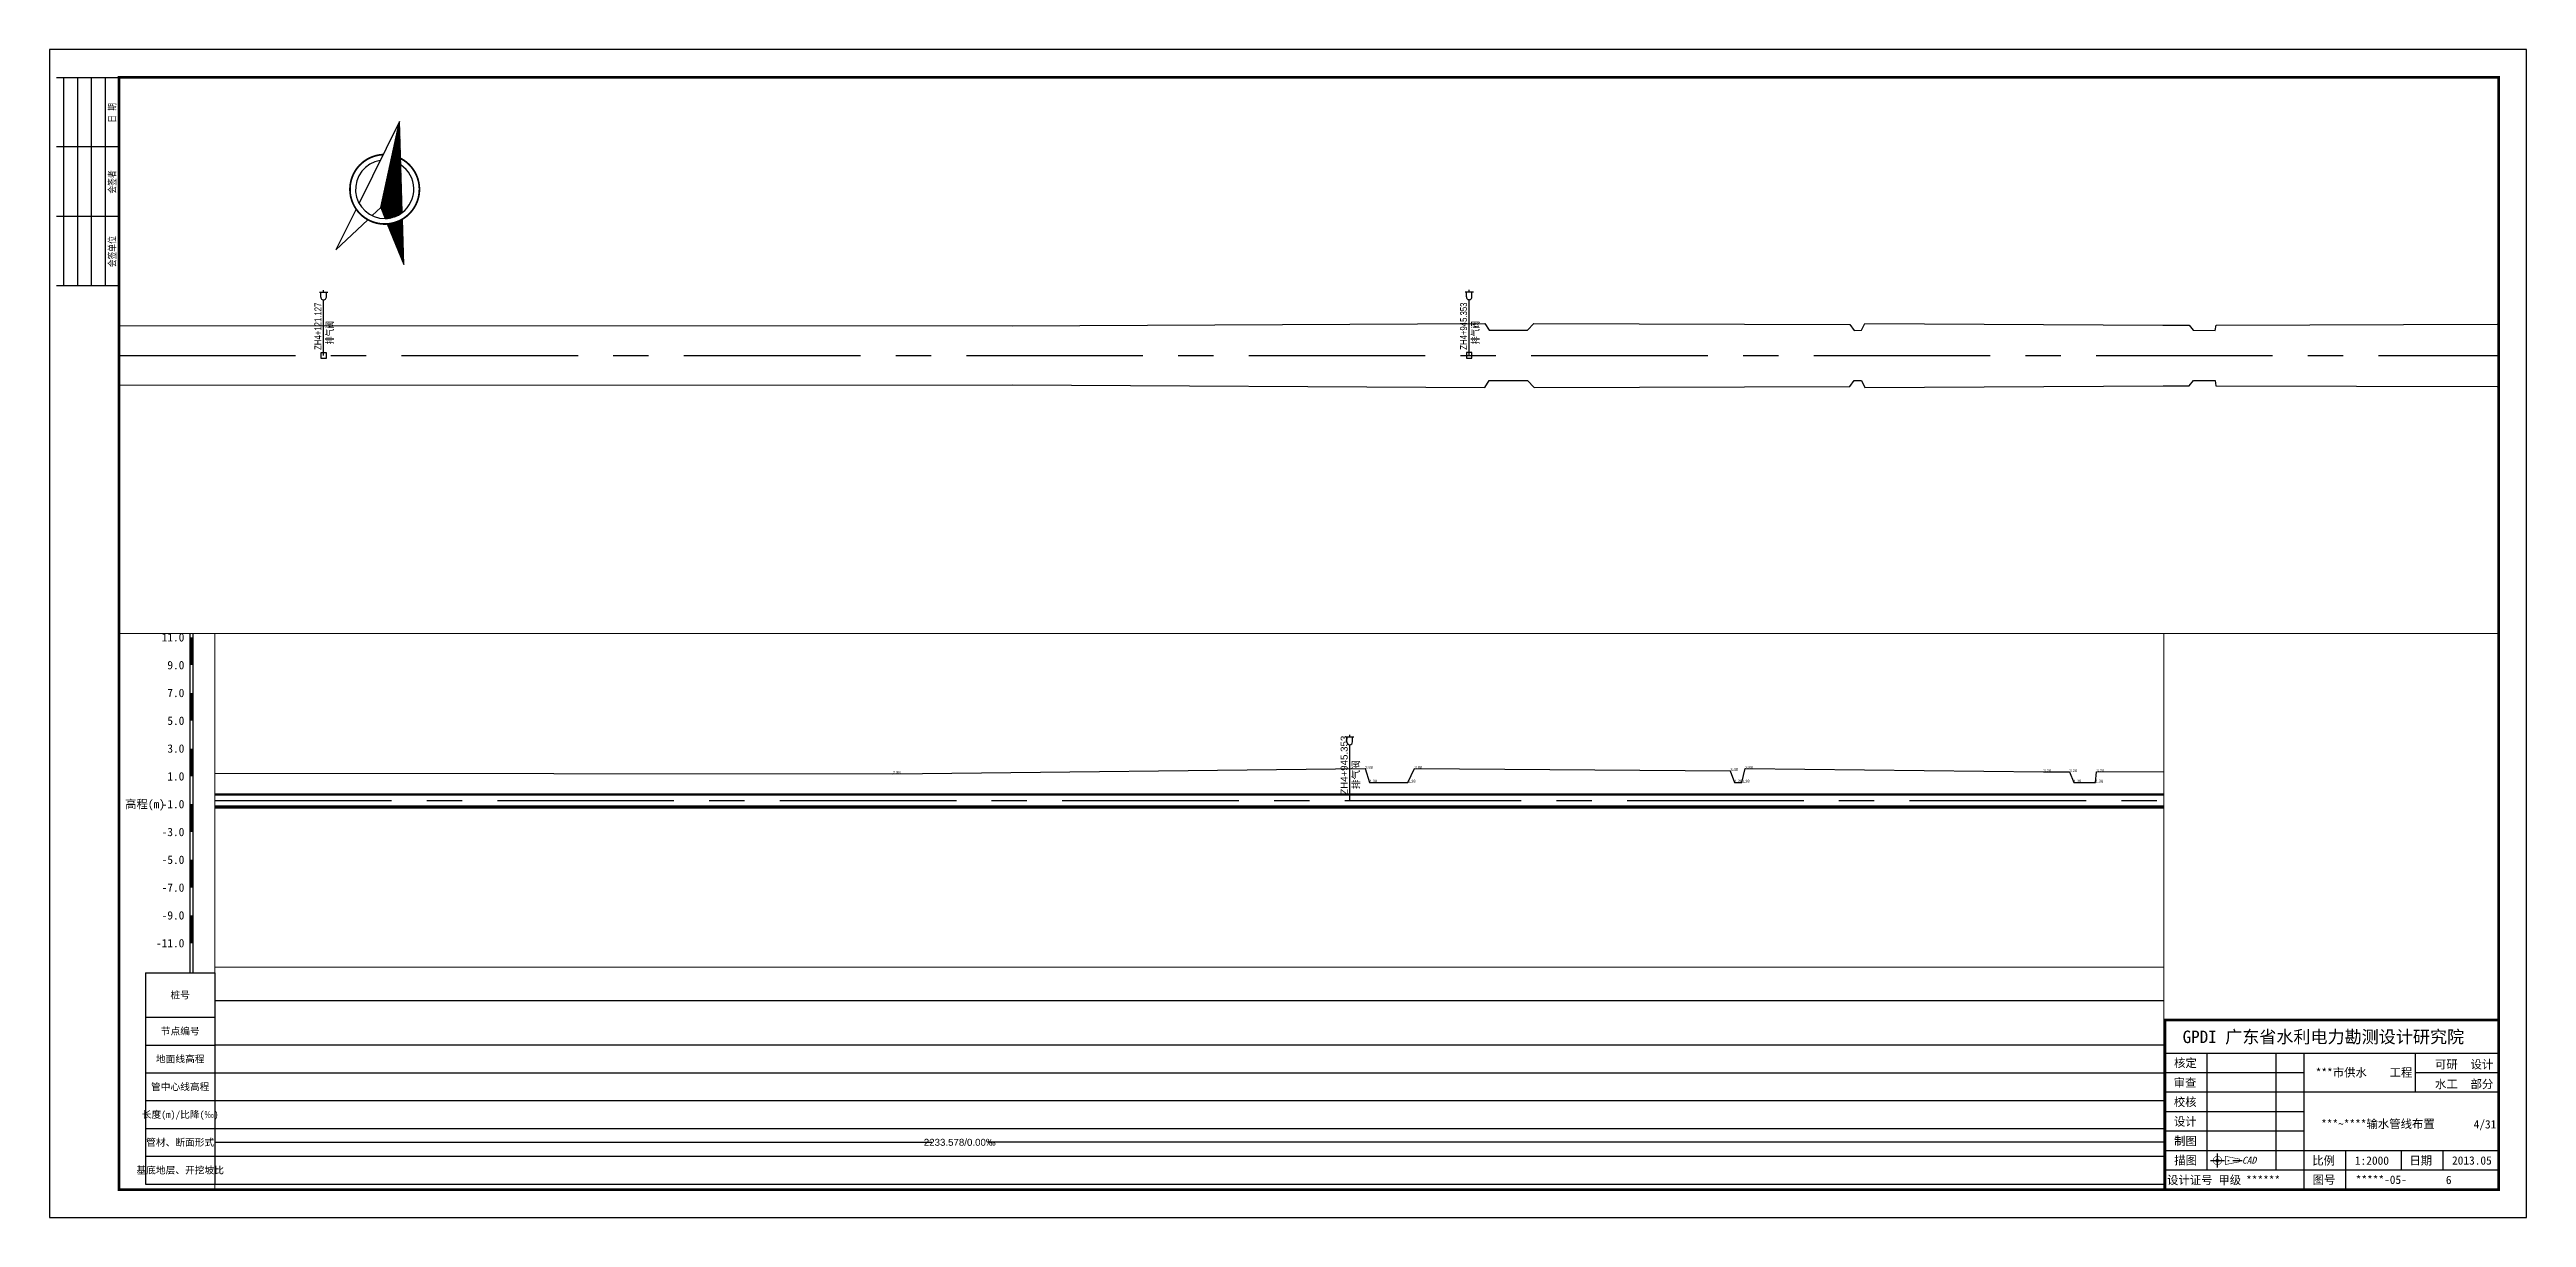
# Paper-space layout '6' of a CAD drawing. Header units: millimetres. Extents: x 0 to 891, y 0 to 420.
# The model-space entities are those that its viewports show. They can reach past a viewport. Long polylines and large blocks are cut down to what shows.
import ezdxf
from ezdxf.enums import TextEntityAlignment as Align
from ezdxf.lldxf.tags import DXFTag

# ---------------------------------------------------------------- set-up
doc = ezdxf.new("R2010")
doc.units = ezdxf.units.MM
doc.linetypes.add('CENTER', pattern=[50.8, 31.75, -6.35, 6.35, -6.35])
for name, color, linetype in [('pipe', 3, 'Continuous'), ('pipe_cen', 1, 'CENTER'), ('tab', 9, 'Continuous'), ('地形剖面', 4, 'Continuous'), ('布局裁图', 3, 'Continuous'), ('水工平面管线标注', 3, 'Continuous'), ('水工开挖线', 5, 'Continuous'), ('附属设施', 2, 'Continuous')]:
    doc.layers.add(name, color=color, linetype=linetype)
doc.layers.add('管线-管廊边线-北线', color=4, linetype='管廊边线', lineweight=9)
doc.styles.add('FSD', font='')
doc.styles.add('HT', font='simhei.ttf')
doc.styles.get("Standard").update_dxf_attribs({"font": 'arial.ttf'})
doc.styles.get('FSD').set_extended_font_data('SimSun')
tags = doc.linetypes.add('管廊边线', pattern='A,50,-5,["管廊边线",Standard,S=2.54,R=0,X=-3.5,Y=-1.27],-12', length=67).pattern_tags.tags
tags[6] = DXFTag(74, 10)

# ---------------------------------------------------------------- blocks, each defined once
blk = doc.blocks.new('sign')
at = {"color": 7}
for p, q in [((-20, 0), (-20, -75)), ((-15, 0), (-15, -75)), ((-10, 0), (-10, -75)), ((-5, 0), (-5, -75)), ((0, -25), (-22.5, -25)), ((0, -50), (-22.5, -50))]:
    blk.add_line(p, q, dxfattribs=at)
blk.add_lwpolyline([(-22.5, 0), (0, 0), (0, -75), (-22.5, -75)], dxfattribs=at)
at = {"color": 3, "style": 'FSD', "width": 0.8}
for s, p in [('日 期', (-1.24, -16.3)), ('会签者', (-1.2, -41.81)), ('会签单位', (-1.2, -68.28))]:
    blk.add_text(s, height=2.5, rotation=90, dxfattribs=at).set_placement(p)
blk = doc.blocks.new('图框')
at = {"color": 7, "ltscale": 8}
for p, q in [((761, 10), (761, 71)), ((881, 71), (881, 10))]:
    blk.add_line(p, q, dxfattribs=at)
at = {"color": 7}
for p, q in [((881, 59), (761, 59)), ((776, 59), (776, 17)), ((801, 17), (801, 59)), ((811, 10), (811, 59)), ((851, 59), (851, 45)), ((811, 52), (761, 52)), ((881, 45), (761, 45)), ((881, 52), (851, 52)), ((811, 38), (761, 38)), ((811, 31), (761, 31)), ((881, 24), (761, 24)), ((826, 10), (826, 24)), ((846, 17), (846, 24)), ((861, 17), (861, 24)), ((881, 17), (761, 17))]:
    blk.add_line(p, q, dxfattribs=at)
at = {"color": 1}
for p, q in [((777.36, 20.51), (782.36, 20.51)), ((779.86, 18.01), (779.86, 23.01)), ((783.61, 20.51), (784.11, 20.51)), ((785.36, 20.51), (788.7, 20.51))]:
    blk.add_line(p, q, dxfattribs=at)
blk.add_lwpolyline([(0, 0), (891, 0), (891, 420), (0, 420)], close=True)
at = {"const_width": 1}
blk.add_lwpolyline([(25, 10), (25, 410), (881, 410), (881, 10)], close=True, dxfattribs=at)
at = {"color": 7, "const_width": 1}
blk.add_lwpolyline([(761, 10), (761, 71), (881, 71), (881, 10)], close=True, dxfattribs=at)
at = {"color": 5, "const_width": 0.2}
for points in [[(781.35, 20.66, 39.991666), (781.36, 20.51, 0.025005)], [(780.45, 20.57, 39.991666), (780.46, 20.51, 0.025005)]]:
    blk.add_lwpolyline(points, format="xyb", close=True, dxfattribs=at)
blk.add_lwpolyline([(787.7, 20.01), (782.7, 19.01), (782.7, 22.01), (787.7, 21.01)], close=True, dxfattribs=at)
blk.add_blockref('sign', (25, 410))
at = {"color": 3, "style": 'HT'}
for s, height, p in [('GPDI 广东省水利电力勘测设计研究院', 4.5, (767.32, 62.71)), ('***市供水', 3, (815.18, 50.63)), ('工程', 3, (841.77, 50.63)), ('可研', 3, (858.09, 53.54)), ('设计', 3, (870.9, 53.54)), ('水工', 3, (858.09, 46.44)), ('部分', 3, (870.9, 46.44)), ('***~****输水管线布置', 3, (817.12, 32.13)), ('比例', 3, (813.95, 18.94)), ('1:2000', 3, (829.29, 18.94)), ('日期', 3, (848.89, 18.98)), ('2013.05', 3, (864.23, 18.98)), ('图号', 3, (814.08, 12.06)), ('*****-05-', 3, (829.59, 12.06))]:
    blk.add_text(s, height=height, dxfattribs=at).set_placement(p)
at = {"color": 3, "ltscale": 8, "style": 'HT'}
for s, p in [('核定', (764.23, 55.53)), ('审查', (764.08, 48.46)), ('校核', (764.15, 41.51)), ('设计', (764.16, 34.49)), ('制图', (764.25, 27.48)), ('描图', (764.31, 20.49))]:
    blk.add_text(s, height=3, dxfattribs=at).set_placement(p, align=Align.MIDDLE_LEFT)
at = {"color": 3, "style": 'HT', "oblique": 15}
blk.add_text('CAD', height=2.5, dxfattribs=at).set_placement((788.67, 19.33))
at = {"color": 3, "ltscale": 8, "style": 'HT'}
for s, p in [('设计证号 ', (761.71, 11.94)), ('甲级 ', (780.19, 11.94)), ('******', (790.15, 11.94))]:
    blk.add_text(s, height=3, dxfattribs=at).set_placement(p)
blk = doc.blocks.new('*X9')
at = {"color": 0}
for p, q in [((2.948, 5.027), (2.95, 5.029)), ((2.948, 5.013), (2.953, 5.017)), ((2.948, 4.999), (2.955, 5.006)), ((2.948, 4.985), (2.958, 4.995)), ((2.948, 4.97), (2.961, 4.983)), ((2.948, 4.956), (2.964, 4.972)), ((2.948, 4.942), (2.967, 4.961)), ((2.948, 4.928), (2.97, 4.949)), ((2.948, 4.914), (2.972, 4.938)), ((2.948, 4.9), (2.975, 4.927)), ((2.948, 4.886), (2.978, 4.916)), ((2.948, 4.871), (2.981, 4.904)), ((2.948, 4.857), (2.984, 4.893)), ((2.948, 4.843), (2.987, 4.882)), ((2.948, 4.829), (2.989, 4.87)), ((2.948, 4.815), (2.992, 4.859)), ((2.948, 4.801), (2.995, 4.848)), ((2.948, 4.787), (2.998, 4.836)), ((2.948, 4.772), (3.001, 4.825)), ((2.948, 4.758), (3.004, 4.814)), ((2.948, 4.744), (3.006, 4.802)), ((2.948, 4.73), (3.009, 4.791)), ((2.948, 4.716), (3.012, 4.78)), ((2.948, 4.702), (3.015, 4.768)), ((2.948, 4.688), (3.018, 4.757)), ((2.948, 4.673), (3.02, 4.746)), ((2.948, 4.659), (3.023, 4.735)), ((2.948, 4.645), (3.026, 4.723)), ((2.948, 4.631), (3.029, 4.712)), ((2.948, 4.617), (3.032, 4.701)), ((2.948, 4.603), (3.035, 4.689)), ((2.948, 4.589), (3.037, 4.678)), ((2.948, 4.574), (3.04, 4.667)), ((2.948, 4.56), (3.043, 4.655)), ((2.948, 4.546), (3.046, 4.644)), ((2.948, 4.532), (3.049, 4.633)), ((2.948, 4.518), (3.052, 4.621)), ((2.948, 4.504), (3.054, 4.61)), ((2.948, 4.49), (3.057, 4.599)), ((2.948, 4.475), (3.06, 4.587)), ((2.948, 4.461), (3.063, 4.576)), ((2.948, 4.447), (3.066, 4.565)), ((2.948, 4.433), (3.069, 4.554)), ((2.948, 4.419), (3.071, 4.542)), ((2.948, 4.405), (3.074, 4.531)), ((2.948, 4.391), (3.077, 4.52)), ((2.948, 4.376), (3.08, 4.508)), ((2.948, 4.362), (3.083, 4.497)), ((2.948, 4.348), (3.086, 4.486)), ((2.948, 4.334), (3.088, 4.474)), ((2.948, 4.32), (3.091, 4.463)), ((2.948, 4.306), (3.094, 4.452)), ((2.948, 4.292), (3.097, 4.44)), ((2.948, 4.277), (3.1, 4.429)), ((2.948, 4.263), (3.103, 4.418)), ((2.948, 4.249), (3.105, 4.406)), ((2.948, 4.235), (3.108, 4.395)), ((2.948, 4.221), (3.111, 4.384)), ((2.948, 4.207), (3.114, 4.372)), ((2.948, 4.193), (3.117, 4.361)), ((2.948, 4.178), (3.119, 4.35)), ((2.948, 4.164), (3.122, 4.339)), ((2.948, 4.15), (3.125, 4.327)), ((2.948, 4.136), (3.128, 4.316)), ((2.948, 4.122), (3.131, 4.305)), ((2.948, 4.108), (3.134, 4.293)), ((2.948, 4.094), (3.136, 4.282)), ((2.948, 4.079), (3.139, 4.271)), ((2.948, 4.065), (3.142, 4.259)), ((2.948, 4.051), (3.145, 4.248)), ((2.948, 4.037), (3.148, 4.237)), ((2.948, 4.023), (3.151, 4.225)), ((2.948, 4.009), (3.153, 4.214)), ((2.948, 3.995), (3.156, 4.203)), ((2.948, 3.98), (3.159, 4.191)), ((2.948, 3.966), (3.162, 4.18)), ((2.948, 3.952), (3.165, 4.169)), ((2.948, 3.938), (3.168, 4.158)), ((2.948, 3.924), (3.17, 4.146)), ((2.948, 3.91), (3.173, 4.135)), ((2.948, 3.896), (3.176, 4.124)), ((2.948, 3.881), (3.179, 4.112)), ((2.948, 3.867), (3.182, 4.101)), ((2.948, 3.853), (3.185, 4.09)), ((2.948, 3.839), (3.187, 4.078)), ((2.948, 3.825), (3.19, 4.067)), ((2.948, 3.811), (3.193, 4.056)), ((2.948, 3.797), (3.196, 4.044)), ((2.948, 3.782), (3.199, 4.033)), ((2.948, 3.768), (3.202, 4.022)), ((2.953, 3.759), (3.204, 4.01)), ((2.958, 3.75), (3.207, 3.999)), ((2.964, 3.742), (3.21, 3.988)), ((2.97, 3.733), (3.213, 3.977)), ((2.976, 3.725), (3.216, 3.965)), ((2.981, 3.717), (3.218, 3.954)), ((2.987, 3.708), (3.221, 3.943)), ((2.993, 3.7), (3.224, 3.931)), ((2.999, 3.691), (3.227, 3.92)), ((3.004, 3.683), (3.23, 3.909)), ((3.01, 3.675), (3.233, 3.897)), ((3.016, 3.666), (3.235, 3.886)), ((3.022, 3.658), (3.238, 3.875)), ((3.027, 3.65), (3.241, 3.863)), ((3.033, 3.641), (3.244, 3.852)), ((3.039, 3.633), (3.247, 3.841)), ((3.048, 3.627), (3.25, 3.829)), ((3.067, 3.633), (3.252, 3.818)), ((3.088, 3.639), (3.255, 3.807)), ((3.111, 3.648), (3.258, 3.795)), ((3.137, 3.66), (3.261, 3.784)), ((3.169, 3.679), (3.264, 3.773)), ((3.223, 3.718), (3.266, 3.76))]:
    blk.add_line(p, q, dxfattribs=at)
blk = doc.blocks.new('*X8')
at = {"color": 0}
for p, q in [((3.102, 3.54), (3.132, 3.57)), ((3.108, 3.532), (3.157, 3.581)), ((3.114, 3.524), (3.185, 3.595)), ((3.119, 3.515), (3.219, 3.615)), ((3.125, 3.507), (3.276, 3.658)), ((3.131, 3.498), (3.292, 3.66)), ((3.137, 3.49), (3.295, 3.648)), ((3.142, 3.482), (3.298, 3.637)), ((3.148, 3.473), (3.301, 3.626)), ((3.154, 3.465), (3.303, 3.614)), ((3.16, 3.457), (3.306, 3.603)), ((3.165, 3.448), (3.309, 3.592)), ((3.171, 3.44), (3.312, 3.581)), ((3.177, 3.431), (3.315, 3.569)), ((3.096, 3.549), (3.11, 3.562)), ((3.183, 3.423), (3.317, 3.558)), ((3.188, 3.415), (3.32, 3.547)), ((3.194, 3.406), (3.323, 3.535)), ((3.2, 3.398), (3.326, 3.524)), ((3.206, 3.389), (3.329, 3.513)), ((3.211, 3.381), (3.332, 3.501)), ((3.217, 3.373), (3.334, 3.49)), ((3.223, 3.364), (3.337, 3.479)), ((3.229, 3.356), (3.34, 3.467)), ((3.234, 3.347), (3.343, 3.456)), ((3.24, 3.339), (3.346, 3.445)), ((3.246, 3.331), (3.349, 3.433)), ((3.252, 3.322), (3.351, 3.422)), ((3.257, 3.314), (3.354, 3.411)), ((3.263, 3.305), (3.357, 3.4)), ((3.269, 3.297), (3.36, 3.388)), ((3.275, 3.289), (3.363, 3.377)), ((3.28, 3.28), (3.366, 3.366)), ((3.286, 3.272), (3.368, 3.354)), ((3.292, 3.263), (3.371, 3.343)), ((3.298, 3.255), (3.374, 3.332)), ((3.303, 3.247), (3.377, 3.32)), ((3.309, 3.238), (3.38, 3.309)), ((3.315, 3.23), (3.383, 3.298)), ((3.321, 3.222), (3.385, 3.286)), ((3.326, 3.213), (3.388, 3.275)), ((3.332, 3.205), (3.391, 3.264)), ((3.338, 3.196), (3.394, 3.252)), ((3.344, 3.188), (3.397, 3.241)), ((3.349, 3.18), (3.4, 3.23)), ((3.355, 3.171), (3.402, 3.218)), ((3.361, 3.163), (3.405, 3.207)), ((3.367, 3.154), (3.408, 3.196)), ((3.372, 3.146), (3.411, 3.185)), ((3.378, 3.138), (3.414, 3.173)), ((3.384, 3.129), (3.416, 3.162)), ((3.39, 3.121), (3.419, 3.151)), ((3.395, 3.112), (3.422, 3.139)), ((3.401, 3.104), (3.425, 3.128)), ((3.407, 3.096), (3.428, 3.117)), ((3.413, 3.087), (3.431, 3.105)), ((3.418, 3.079), (3.433, 3.094)), ((3.424, 3.07), (3.436, 3.083)), ((3.43, 3.062), (3.439, 3.071)), ((3.436, 3.054), (3.442, 3.06)), ((3.441, 3.045), (3.445, 3.049)), ((3.447, 3.037), (3.448, 3.037))]:
    blk.add_line(p, q, dxfattribs=at)
blk = doc.blocks.new('zbz')
for p, q in [((0, 0), (-0.318, -1.274)), ((0, -1.27), (0, 0)), ((0.318, -1.274), (0, 0)), ((-0.341, -1.365), (-0.5, -2)), ((-0.095, -1.409), (0, -1.27)), ((0, -1.27), (0.095, -1.409)), ((0.5, -2), (0.341, -1.365)), ((-0.5, -2), (-0.143, -1.479)), ((0.143, -1.479), (0.5, -2))]:
    blk.add_line(p, q)
at = {"const_width": 0.025}
for points in [[(-0.129, -0.517, 1.014443), (0.143, -1.479, 1.014443)], [(0.341, -1.365, 0.588844), (0.129, -0.517, 1.014443)], [(0.143, -1.479, 0.115834), (0.341, -1.365, 1.014443)]]:
    blk.add_lwpolyline(points, format="xyb", dxfattribs=at)
for start, end in [(111.2477, 283.0769), (319.3202, 68.7523), (283.0769, 319.3202)]:
    blk.add_arc((0, -1), 0.42, start, end)
for name in ['*X9', '*X8']:
    blk.add_blockref(name, (-2.948, -5.035))
blk = doc.blocks.new('指北针')
at = {"xscale": 25, "yscale": 25, "zscale": 25}
blk.add_blockref('zbz', (12.5, 50), dxfattribs=at)
blk = doc.blocks.new('qin排气阀va')
at = {"layer": '附属设施'}
for points in [[(-1.5, 22.8), (1.5, 22.8)], [(-1, 21), (-1, 22.8)], [(0, 22.8), (0, 23.55)], [(0, 0), (0, 20)], [(1, 21), (1, 22.8)]]:
    blk.add_lwpolyline(points, dxfattribs=at)
blk.add_arc((0, 21), 1, 180, 0, dxfattribs=at)
blk.add_attdef('名称', text='', height=2.5, rotation=90, dxfattribs=at).set_placement((1, 4), align=Align.TOP_LEFT)
blk.add_attdef('ZH', text='', height=2.5, rotation=90, dxfattribs=at).set_placement((0, 2), align=Align.BOTTOM_LEFT)
blk = doc.blocks.new('qin排气阀pa')
at = {"layer": '附属设施'}
for points in [[(-1.5, 22.8), (1.5, 22.8)], [(-1, 21), (-1, 22.8)], [(0, 22.8), (0, 23.55)], [(0, 0), (0, 20)], [(1, 21), (1, 22.8)]]:
    blk.add_lwpolyline(points, dxfattribs=at)
blk.add_lwpolyline([(-1, -1), (1, -1), (1, 1), (-1, 1)], close=True, dxfattribs=at)
blk.add_arc((0, 21), 1, 180, 0, dxfattribs=at)
blk.add_attdef('名称', text='', height=2.5, rotation=90, dxfattribs=at).set_placement((1, 4), align=Align.TOP_LEFT)
blk.add_attdef('ZH', text='', height=2.5, rotation=90, dxfattribs=at).set_placement((0, 2), align=Align.BOTTOM_LEFT)

msp = doc.modelspace()

# ---------------------------------------------------------------- linework, layer by layer
at = {"layer": 'pipe'}
for points in [[(513245.4, 2381651.7), (513879.1, 2381664.2), (514181.6, 2381670.3), (514274.4, 2381672.1), (514509.4, 2381676.8), (514592.6, 2381678.4), (515129.2, 2381689.1), (515857.2, 2381703.5), (516329, 2381712.9), (516734, 2381721), (516734.1, 2381721), (516741.4, 2381721.1), (516778.2, 2381807.6), (516781.4, 2381815), (518936.3, 2381815), (519015, 2381815), (519091, 2381807.4), (519670.1, 2381807.4), (519718.1, 2381812.2), (519840.3, 2381812.2)], [(513245.4, 2381651.1), (513879.1, 2381663.6), (514181.6, 2381669.7), (514274.4, 2381671.5), (514509.4, 2381676.2), (514592.6, 2381677.8), (515129.2, 2381688.5), (515857.2, 2381702.9), (516329, 2381712.3), (516734, 2381720.4), (516734.1, 2381720.4), (516741.4, 2381720.5), (516778.2, 2381807), (516781.4, 2381814.4), (518936.3, 2381814.4), (519015, 2381814.4), (519091, 2381806.8), (519670.1, 2381806.8), (519718.1, 2381811.6), (519840.3, 2381811.6)], [(513245.4, 2381643.1), (513879.1, 2381655.6), (514181.6, 2381661.7), (514274.4, 2381663.5), (514509.4, 2381668.2), (514592.6, 2381669.8), (515129.2, 2381680.5), (515857.2, 2381694.9), (516329, 2381704.3), (516734, 2381712.4), (516734.1, 2381712.4), (516741.4, 2381712.5), (516778.2, 2381799), (516781.4, 2381806.4), (518936.3, 2381806.4), (519015, 2381806.4), (519091, 2381798.8), (519670.1, 2381798.8), (519718.1, 2381803.6), (519840.3, 2381803.6)], [(513245.4, 2381642.5), (513879.1, 2381655), (514181.6, 2381661.1), (514274.4, 2381662.9), (514509.4, 2381667.6), (514592.6, 2381669.2), (515129.2, 2381679.9), (515857.2, 2381694.3), (516329, 2381703.7), (516734, 2381711.8), (516734.1, 2381711.8), (516741.4, 2381711.9), (516778.2, 2381798.4), (516781.4, 2381805.8), (518936.3, 2381805.8), (519015, 2381805.8), (519091, 2381798.2), (519670.1, 2381798.2), (519718.1, 2381803), (519840.3, 2381803)], [(513245.4, 2381641.7), (513879.1, 2381654.2), (514181.6, 2381660.3), (514274.4, 2381662.1), (514509.4, 2381666.8), (514592.6, 2381668.4), (515129.2, 2381679.1), (515857.2, 2381693.5), (516329, 2381702.9), (516734, 2381711), (516734.1, 2381711), (516741.4, 2381711.1), (516778.2, 2381797.6), (516781.4, 2381805), (518936.3, 2381805), (519015, 2381805), (519091, 2381797.4), (519670.1, 2381797.4), (519718.1, 2381802.2), (519840.3, 2381802.2)]]:
    msp.add_lwpolyline(points, dxfattribs=at)
at = {"layer": 'pipe_cen'}
for points in [[(515798.3, 2388102), (517906.4, 2388563.9), (518807.8, 2388632.6)], [(516781.4, 2381810.4), (519015, 2381810.4)]]:
    msp.add_lwpolyline(points, dxfattribs=at)
at = {"layer": 'tab'}
for points in [[(513183.4, 2381401.7), (554886.6, 2381401.7)], [(513183.4, 2381369.7), (554886.6, 2381369.7)], [(513183.4, 2381349.7), (554886.6, 2381349.7)], [(513183.4, 2381329.7), (554886.6, 2381329.7)], [(513183.4, 2381309.7), (554886.6, 2381309.7)], [(513183.4, 2381289.7), (554886.6, 2381289.7)], [(516781.4, 2381299.7), (516784.4, 2381299.7), (517878.2, 2381299.7)], [(519015, 2381299.7), (519012, 2381299.7), (517918.2, 2381299.7)], [(513183.4, 2381269.7), (554886.6, 2381269.7)]]:
    msp.add_lwpolyline(points, dxfattribs=at)
at = {"layer": '地形剖面'}
msp.add_lwpolyline([(516873.7, 2381830.4), (517862.2, 2381829.6), (518202, 2381833.2), (518205.1, 2381823.2), (518232.7, 2381823.2), (518237.4, 2381833.2), (518464.6, 2381831.6), (518467.6, 2381823.2), (518473, 2381823.2), (518475.4, 2381833.2), (518689.9, 2381830.8), (518708.6, 2381830.8), (518711.7, 2381823.2), (518727.4, 2381823.2), (518728.1, 2381830.8), (518930.3, 2381832)], dxfattribs=at)
at = {"layer": '水工平面管线标注', "color": 9}
for points in [[(517906.4, 2388563.9), (517901.6, 2388596.3)], [(517906.4, 2388563.9), (517920.5, 2388578.1), (517930.8, 2388578.1)]]:
    msp.add_lwpolyline(points, dxfattribs=at)
at = {"layer": '水工平面管线标注'}
for points in [[(517906.1, 2388563.9, 0.5, 0.5, -1), (517906.6, 2388563.9, 0, 0, 0)], [(517906.1, 2388563.9, 0.5, 0.5, 1), (517906.6, 2388563.9, 0, 0, 0)]]:
    msp.add_lwpolyline(points, format="xyseb", dxfattribs=at)
at = {"layer": '水工开挖线'}
for points in [[(517904.7, 2388586.3), (517983.1, 2388592.7)], [(517908.1, 2388541.5), (517986.6, 2388547.1)], [(515792.7, 2388127.6), (515796.8, 2388123.8), (515796.8, 2388123.8), (515886.9, 2388143.6), (516852.6, 2388354.8), (517184.2, 2388429.3), (517188.2, 2388425.1), (517215.2, 2388431), (517218.7, 2388436.8), (517440.9, 2388484.7), (517444.7, 2388481.2), (517449.9, 2388482.4), (517451.2, 2388487.8), (517661, 2388532.5), (517679.3, 2388536.5), (517683.1, 2388533.5), (517698.4, 2388536.8), (517698.3, 2388540.7), (517895.7, 2388584.6), (517897.1, 2388584.9), (517901.6, 2388585.9)], [(515803.9, 2388076.5), (515806, 2388081.6), (515806, 2388081.6), (515896.2, 2388101.3), (516861.7, 2388313.3), (517194, 2388384.2), (517196, 2388389.8), (517222.9, 2388395.7), (517228.6, 2388391.8), (517450.4, 2388441.2), (517452.4, 2388446), (517457.7, 2388447.1), (517461, 2388442.8), (517670.4, 2388489.8), (517688.7, 2388493.9), (517690.9, 2388498.2), (517706.1, 2388501.6), (517707.6, 2388498), (517905.3, 2388540.7), (517906.7, 2388541), (517911.2, 2388542)]]:
    msp.add_lwpolyline(points, dxfattribs=at)
at = {"layer": '管线-管廊边线-北线', "color": 2, "linetype": 'CENTER'}
msp.add_lwpolyline([(515798.3, 2388102), (517906.4, 2388563.9), (518807.8, 2388632.6)], dxfattribs=at)

# ---------------------------------------------------------------- block references
at = {"layer": '附属设施'}
ref = msp.add_blockref('qin排气阀pa', (517178.1, 2388404.4), dxfattribs=dict(at, xscale=2, yscale=2, zscale=2, rotation=12.3588789594858))
ref.add_attrib('ZH', 'ZH4+945.353', dxfattribs={"height": 5, "rotation": 102.3589, "width": 0.8}).set_placement((517177.2, 2388408.3), align=Align.BOTTOM_LEFT)
ref.add_attrib('名称', '排气阀', dxfattribs={"height": 5, "rotation": 102.3589, "width": 0.8}).set_placement((517178.3, 2388412.6), align=Align.TOP_LEFT)
ref = msp.add_blockref('qin排气阀pa', (516373, 2388227.9), dxfattribs=dict(at, xscale=2, yscale=2, zscale=2, rotation=12.3588789594858))
ref.add_attrib('ZH', 'ZH4+121.127', dxfattribs={"height": 5, "rotation": 102.3589, "width": 0.8}).set_placement((516372.1, 2388231.8), align=Align.BOTTOM_LEFT)
ref.add_attrib('名称', '排气阀', dxfattribs={"height": 5, "rotation": 102.3589, "width": 0.8}).set_placement((516373.2, 2388236.2), align=Align.TOP_LEFT)
at = {"layer": '附属设施', "xscale": 2, "yscale": 2, "zscale": 2}
for p, values in [((517366.5, 2381810.4), {'ZH': 'ZH4+121.127', '名称': '排气阀'}), ((518190.8, 2381810.4), {'ZH': 'ZH4+945.353', '名称': '排气阀'})]:
    msp.add_blockref('qin排气阀va', p, dxfattribs=at).add_auto_attribs(values)

# ---------------------------------------------------------------- texts
at = {"layer": 'tab', "color": 3}
msp.add_text('2233.578/0.00‰', height=5, dxfattribs=at).set_placement((517898.2, 2381299.7), align=Align.MIDDLE_CENTER)
at = {"layer": '地形剖面', "color": 9}
for s, p in [('2.98', (517862.2, 2381829.6)), ('3.88', (518202, 2381833.2)), ('1.38', (518205.1, 2381823.2)), ('1.38', (518232.7, 2381823.2)), ('3.88', (518237.4, 2381833.2)), ('3.48', (518464.6, 2381831.6)), ('1.38', (518467.6, 2381823.2)), ('1.38', (518473, 2381823.2)), ('3.88', (518475.4, 2381833.2)), ('3.28', (518689.9, 2381830.8)), ('3.28', (518708.6, 2381830.8)), ('1.38', (518711.7, 2381823.2)), ('1.38', (518727.4, 2381823.2)), ('3.28', (518728.1, 2381830.8))]:
    msp.add_text(s, height=2, dxfattribs=at).set_placement(p)
at = {"layer": '水工平面管线标注'}
msp.add_text('ZH5+690.907', height=5, rotation=98.3571, dxfattribs=at).set_placement((517905.2, 2388565.3))
msp.add_text('ZH15P', height=5, dxfattribs=at).set_placement((517921.5, 2388579.1))

psp = doc.layouts.new('6')

# ---------------------------------------------------------------- linework, layer by layer
at = {"layer": '布局裁图'}
for points in [[(50.5, 210), (50.5, 88)], [(51.5, 210), (51.5, 88)], [(34.5, 88), (59.5, 88)], [(34.5, 88), (34.5, 12)], [(59.5, 88), (59.5, 12)], [(34.5, 72), (59.5, 72)], [(34.5, 62), (59.5, 62)], [(34.5, 52), (59.5, 52)], [(34.5, 42), (59.5, 42)], [(34.5, 32), (59.5, 32)], [(34.5, 22), (59.5, 22)], [(34.5, 12), (59.5, 12)]]:
    psp.add_lwpolyline(points, dxfattribs=at)
for points in [[(50.5, 208.632), (51.5, 208.632), (50.5, 198.632), (51.5, 198.632)], [(50.5, 188.632), (51.5, 188.632), (50.5, 178.632), (51.5, 178.632)], [(50.5, 168.632), (51.5, 168.632), (50.5, 158.632), (51.5, 158.632)], [(50.5, 148.632), (51.5, 148.632), (50.5, 138.632), (51.5, 138.632)], [(50.5, 128.632), (51.5, 128.632), (50.5, 118.632), (51.5, 118.632)], [(50.5, 108.632), (51.5, 108.632), (50.5, 98.632), (51.5, 98.632)]]:
    psp.add_solid(points, dxfattribs=at)

# ---------------------------------------------------------------- block references
psp.add_blockref('图框', (0, 0), dxfattribs=at)
at = {"layer": '布局裁图', "rotation": 347.6411210405142}
psp.add_blockref('指北针', (103, 348), dxfattribs=at)

# ---------------------------------------------------------------- texts
at = {"layer": '布局裁图', "style": 'HT'}
for s, p in [('11.0', (48.5, 208.632)), ('9.0', (48.5, 198.632)), ('7.0', (48.5, 188.632)), ('5.0', (48.5, 178.632)), ('3.0', (48.5, 168.632)), ('1.0', (48.5, 158.632)), ('高程(m)', (41.5, 148.632)), ('-1.0', (48.5, 148.632)), ('-3.0', (48.5, 138.632)), ('-5.0', (48.5, 128.632)), ('-7.0', (48.5, 118.632)), ('-9.0', (48.5, 108.632)), ('-11.0', (48.5, 98.632))]:
    psp.add_text(s, height=3, dxfattribs=at).set_placement(p, align=Align.MIDDLE_RIGHT)
for s, p in [('桩号', (47, 80)), ('节点编号', (47, 67)), ('地面线高程', (47, 57)), ('管中心线高程', (47, 47)), ('长度(m)/比降(‰)', (47, 37)), ('管材、断面形式', (47, 27)), ('基底地层、开挖坡比', (47, 17))]:
    psp.add_text(s, height=2.5, dxfattribs=at).set_placement(p, align=Align.MIDDLE_CENTER)
for s, p in [('4/31', (872, 32)), ('6', (862, 12))]:
    psp.add_text(s, height=3, dxfattribs=at).set_placement(p)

# ---------------------------------------------------------------- viewports
at = {"layer": '布局裁图', "view_twist_angle": 347.641121041}
psp.add_viewport(center=(453, 310), size=(856, 200), view_center_point=(1016278.226, 2222361.947), view_height=400, dxfattribs=at)
at = {"layer": '布局裁图'}
for center, size, view_center_point, view_height, status in [((410, 150), (701, 120), (518075.403, 2381810.414), 240, 3), ((410, 50), (701, 80), (518063.403, 2381345.658), 160, 4)]:
    psp.add_viewport(center=center, size=size, view_center_point=view_center_point, view_height=view_height, status=status, dxfattribs=at)

doc.saveas('drawing.dxf')
